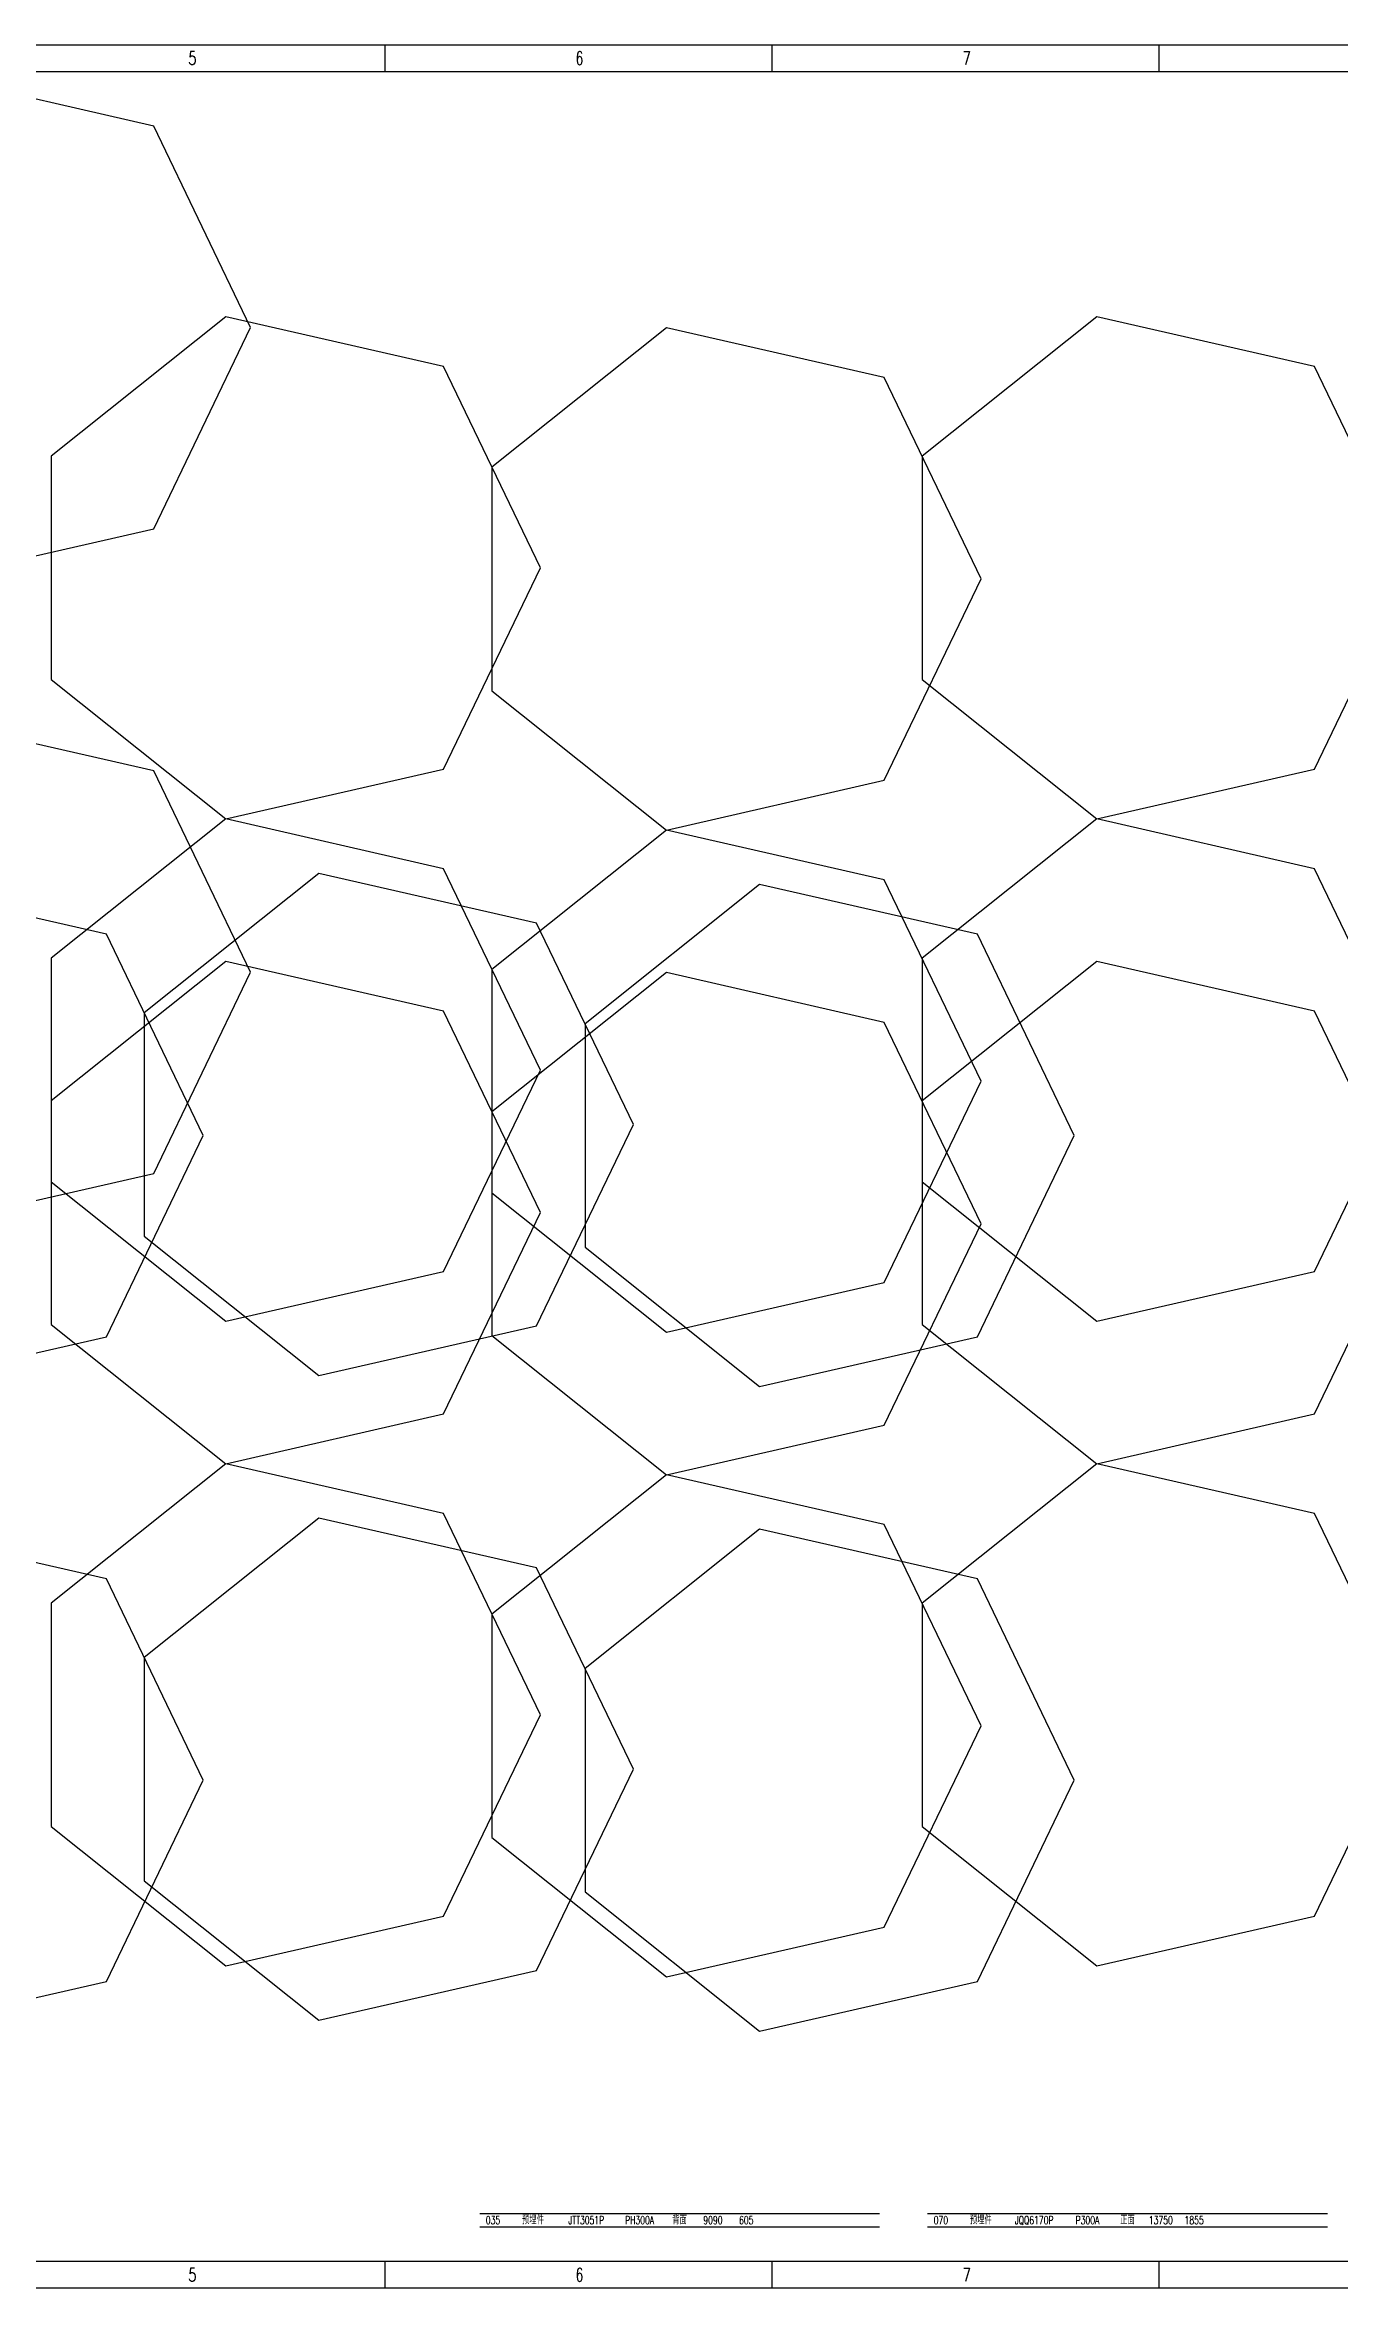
# Model space of a CAD drawing. Extents: x -383207 to 558143, y -95136 to 11777.
# Drawn here: x 388071 to 400208, y -93974 to -72949 of the extents above; entities that cross this region are included whole.
import ezdxf
from ezdxf.enums import TextEntityAlignment as Align

# ---------------------------------------------------------------- set-up
doc = ezdxf.new("R2010")
doc.units = 0
doc.layers.get('0').update_dxf_attribs({"linetype": 'CONTINUOUS'})
for name, color, linetype in [('B版云线202106', 2, 'CONTINUOUS'), ('NHJJJP_CenterLine', 7, 'CONTINUOUS'), ('NHJTTT_OpenLine', 7, 'CONTINUOUS')]:
    doc.layers.add(name, color=color, linetype=linetype)
doc.styles.add('HZ', font='TXT.shx', dxfattribs={"width": 0.7, "bigfont": 'hz.shx'})
doc.styles.add('RH', font='romans.shx', dxfattribs={"width": 0.7, "bigfont": 'hz.shx'})

# ---------------------------------------------------------------- blocks, each defined once
blk = doc.blocks.new('tk1')
at = {"color": 4, "flags": 128}
for points in [[(45509, -541568), (82684, -541568)], [(64284, -541568), (64284, -541818)], [(67914, -541568), (67914, -541818)], [(71544, -541568), (71544, -541818)], [(64284, -562343), (64284, -562593)], [(67914, -562343), (67914, -562593)], [(71544, -562343), (71544, -562593)], [(82684, -562593), (45509, -562593)]]:
    blk.add_lwpolyline(points, dxfattribs=at)
blk.add_lwpolyline([(46134, -541818), (82432, -541818), (82432, -562343), (46134, -562343)], close=True)
at = {"color": 0, "style": 'HZ', "width": 0.7}
for s, p in [('5', (62442, -541755)), ('6', (66072, -541755)), ('7', (69702, -541755)), ('5', (62442, -562530)), ('6', (66072, -562530)), ('7', (69702, -562530))]:
    blk.add_text(s, height=125, dxfattribs=at).set_placement(p)

msp = doc.modelspace()

# ---------------------------------------------------------------- linework, layer by layer
for points in [[(372483.6, -72948.5), (409658.6, -72948.5), (409658.6, -93973.5), (372483.6, -93973.5)], [(390001, -75596.2), (389092.2, -73709.1), (387050.2, -73243.1), (385412.7, -74549), (385412.7, -76643.4), (387050.2, -77949.3), (389092.2, -77483.3)], [(392717.5, -77850.5), (391808.7, -75963.5), (389766.8, -75497.4), (388129.2, -76803.3), (388129.2, -78897.8), (389766.8, -80203.7), (391808.7, -79737.6)], [(396851.4, -77954.2), (395942.6, -76067.2), (393900.7, -75601.1), (392263.1, -76907), (392263.1, -79001.5), (393900.7, -80307.4), (395942.6, -79841.3)], [(400885.4, -77850.5), (399976.7, -75963.5), (397934.7, -75497.4), (396297.1, -76803.3), (396297.1, -78897.8), (397934.7, -80203.7), (399976.7, -79737.6)], [(390001, -81639.2), (389092.2, -79752.1), (387050.2, -79286), (385412.7, -80591.9), (385412.7, -82686.4), (387050.2, -83992.3), (389092.2, -83526.2)], [(392717.5, -82556.8), (391808.7, -80669.8), (389766.8, -80203.7), (388129.2, -81509.6), (388129.2, -83604.1), (389766.8, -84910), (391808.7, -84443.9)], [(396851.4, -82660.5), (395942.6, -80773.5), (393900.7, -80307.4), (392263.1, -81613.3), (392263.1, -83707.8), (393900.7, -85013.7), (395942.6, -84547.6)], [(400885.4, -82556.8), (399976.7, -80669.8), (397934.7, -80203.7), (396297.1, -81509.6), (396297.1, -83604.1), (397934.7, -84910), (399976.7, -84443.9)], [(393590.8, -83066.8), (392682, -81179.7), (390640, -80713.7), (389002.5, -82019.6), (389002.5, -84114.1), (390640, -85420), (392682, -84953.9)], [(389556.8, -83170.5), (388648, -81283.5), (386606, -80817.4), (384968.5, -82123.3), (384968.5, -84217.8), (386606, -85523.7), (388648, -85057.6)], [(397724.7, -83170.5), (396815.9, -81283.5), (394774, -80817.4), (393136.4, -82123.3), (393136.4, -84217.8), (394774, -85523.7), (396815.9, -85057.6)], [(392717.5, -83893.5), (391808.7, -82006.4), (389766.8, -81540.3), (388129.2, -82846.2), (388129.2, -84940.7), (389766.8, -86246.6), (391808.7, -85780.6)], [(400885.4, -83893.5), (399976.7, -82006.4), (397934.7, -81540.3), (396297.1, -82846.2), (396297.1, -84940.7), (397934.7, -86246.6), (399976.7, -85780.6)], [(396851.4, -83997.2), (395942.6, -82110.1), (393900.7, -81644.1), (392263.1, -82949.9), (392263.1, -85044.4), (393900.7, -86350.3), (395942.6, -85884.3)], [(392717.5, -88599.8), (391808.7, -86712.7), (389766.8, -86246.6), (388129.2, -87552.5), (388129.2, -89647), (389766.8, -90952.9), (391808.7, -90486.9)], [(396851.4, -88703.5), (395942.6, -86816.4), (393900.7, -86350.3), (392263.1, -87656.2), (392263.1, -89750.7), (393900.7, -91056.6), (395942.6, -90590.6)], [(400885.4, -88599.8), (399976.7, -86712.7), (397934.7, -86246.6), (396297.1, -87552.5), (396297.1, -89647), (397934.7, -90952.9), (399976.7, -90486.9)], [(393590.8, -89109.8), (392682, -87222.7), (390640, -86756.6), (389002.5, -88062.5), (389002.5, -90157), (390640, -91462.9), (392682, -90996.8)], [(389556.8, -89213.5), (388648, -87326.4), (386606, -86860.3), (384968.5, -88166.2), (384968.5, -90260.7), (386606, -91566.6), (388648, -91100.6)], [(397724.7, -89213.5), (396815.9, -87326.4), (394774, -86860.3), (393136.4, -88166.2), (393136.4, -90260.7), (394774, -91566.6), (396815.9, -91100.6)]]:
    msp.add_lwpolyline(points, close=True)
at = {"layer": 'NHJJJP_CenterLine', "color": 1}
for p, q in [((392148.7, -93274.2), (395898.7, -93274.2)), ((396348.7, -93274.2), (400098.7, -93274.2)), ((392148.7, -93399.2), (395898.7, -93399.2)), ((396348.7, -93399.2), (400098.7, -93399.2))]:
    msp.add_line(p, q, dxfattribs=at)

# ---------------------------------------------------------------- block references
at = {"layer": 'B版云线202106'}
msp.add_blockref('tk1', (326974.8, 468619.2), dxfattribs=at)

# ---------------------------------------------------------------- texts
at = {"layer": 'NHJTTT_OpenLine', "color": 3, "style": 'RH', "width": 0.7}
for s, p in [('035', (392273.7, -93336.7)), ('预埋件', (392648.7, -93336.7)), ('JTT3051P', (393148.7, -93336.7)), ('PH300A', (393648.7, -93336.7)), ('背面', (394023.7, -93336.7)), ('9090', (394336.2, -93336.7)), ('605', (394648.7, -93336.7)), ('070', (396473.7, -93336.7)), ('预埋件', (396848.7, -93336.7)), ('JQQ6170P', (397348.7, -93336.7)), ('P300A', (397848.7, -93336.7)), ('正面', (398223.7, -93336.7)), ('13750', (398536.2, -93336.7)), ('1855', (398848.7, -93336.7))]:
    msp.add_text(s, height=75, dxfattribs=at).set_placement(p, align=Align.MIDDLE_CENTER)

doc.saveas('drawing.dxf')
